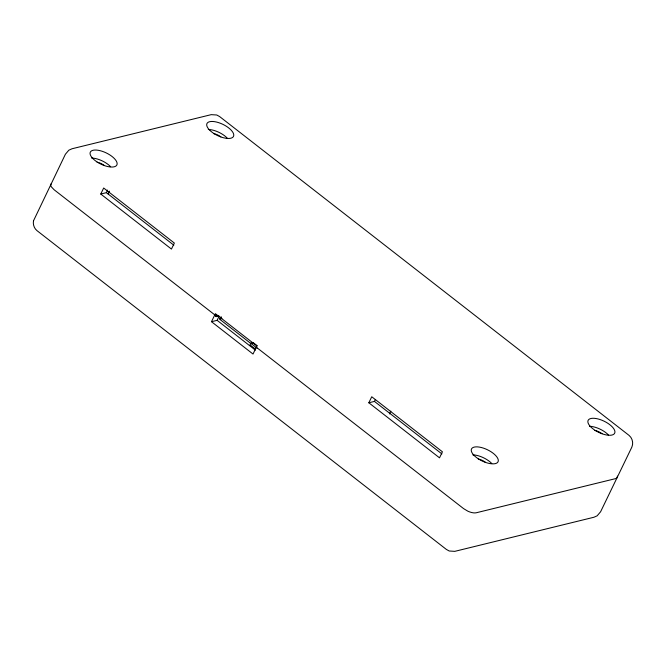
<?xml version="1.0" encoding="UTF-8"?>
<svg xmlns="http://www.w3.org/2000/svg" width="666" height="666" viewBox="0 0 666 666"><rect width="100%" height="100%" fill="white"/><g stroke="black" fill="none" stroke-linecap="round" stroke-linejoin="round"><path stroke-width="1" d="M220.654 317.058L219.88 318.714L220.438 319.205L221.187 317.399M251.174 343.756L220.188 319.622L221.445 316.924M100.757 194.039L103.671 188.012L174.35 243.057L171.445 249.076L100.757 194.039L106.377 192.657L107.626 190.076M108.125 193.948L109.482 191.15M211.488 321.703L215.376 313.678L256.901 346.012L253.022 354.046L211.488 321.703L217.116 320.329L219.181 316.067M368.831 402.788L371.745 396.761L442.424 451.806L439.518 457.833L368.831 402.788L374.45 401.407L375.283 399.692M389.485 413.919L390.834 411.138M220.188 319.622L221.462 318.298M221.886 318.406L219.913 318.789L220.413 319.131M252.772 342.782L250.799 343.265L250.025 344.871L255.553 349.175M219.88 318.714L220.413 319.022M106.377 192.657L173.818 245.171M374.45 401.407L441.891 453.921M257.351 345.845L253.288 342.682L250.799 343.265L257.118 348.185M256.318 347.219L463.603 508.633L467.89 511.205A9.832 4.138 25.8 0 0 476.298 512.762L615.417 478.671A9.832 4.138 25.8 0 0 617.324 476.082M217.116 320.329L255.386 350.133M97.069 162.204A7.867 3.313 25.8 0 1 104.221 165.459M213.703 133.625A7.867 3.313 25.8 0 1 220.854 136.888M594.871 430.444A7.867 3.313 25.8 0 1 602.022 433.708M478.246 459.024A7.867 3.313 25.8 0 1 485.389 462.279M208.291 129.479A14.744 6.21 25.8 0 1 227.248 138.128M91.658 158.058A14.744 6.21 25.8 0 1 110.614 166.708M589.46 426.298A14.744 6.21 25.8 0 1 608.416 434.948M472.835 454.878A14.744 6.21 25.8 0 1 491.783 463.528M217.907 315.368A2.456 1.016 -52.1 0 1 216.167 316.175A2.456 1.016 -52.1 0 1 216.2 314.535L214.793 314.885L54.162 189.793L51.382 186.863A9.832 4.138 25.8 0 1 51.498 183.458M217.973 315.601A2.947 1.215 -52.1 0 1 215.884 316.575A2.947 1.215 -52.1 0 1 215.917 314.61M33.5 220.829C32.834 224.384 34.099 228.263 36.921 230.586L446.362 549.417L449.225 550.998L454.795 551.348L593.914 517.257L597.161 515.809L600.599 511.763L631.843 447.136C633.632 443.181 632.434 438.17 629.079 435.414L219.638 116.583L216.775 115.002L211.205 114.652L72.086 148.743L68.839 150.191L65.401 154.237L33.5 220.829M92.707 158.4A14.744 6.21 25.8 0 0 116.026 165.976A14.744 6.21 25.8 0 0 102.073 151.24A14.744 6.21 25.8 0 0 92.707 158.4M209.34 129.82A14.744 6.21 25.8 0 0 232.659 137.396A14.744 6.21 25.8 0 0 218.698 122.661A14.744 6.21 25.8 0 0 209.34 129.82M590.509 426.64A14.744 6.21 25.8 0 0 613.827 434.215A14.744 6.21 25.8 0 0 599.875 419.48A14.744 6.21 25.8 0 0 590.509 426.64M473.884 455.219A14.744 6.21 25.8 0 0 497.194 462.795A14.744 6.21 25.8 0 0 483.241 448.06A14.744 6.21 25.8 0 0 473.884 455.219"/></g></svg>
